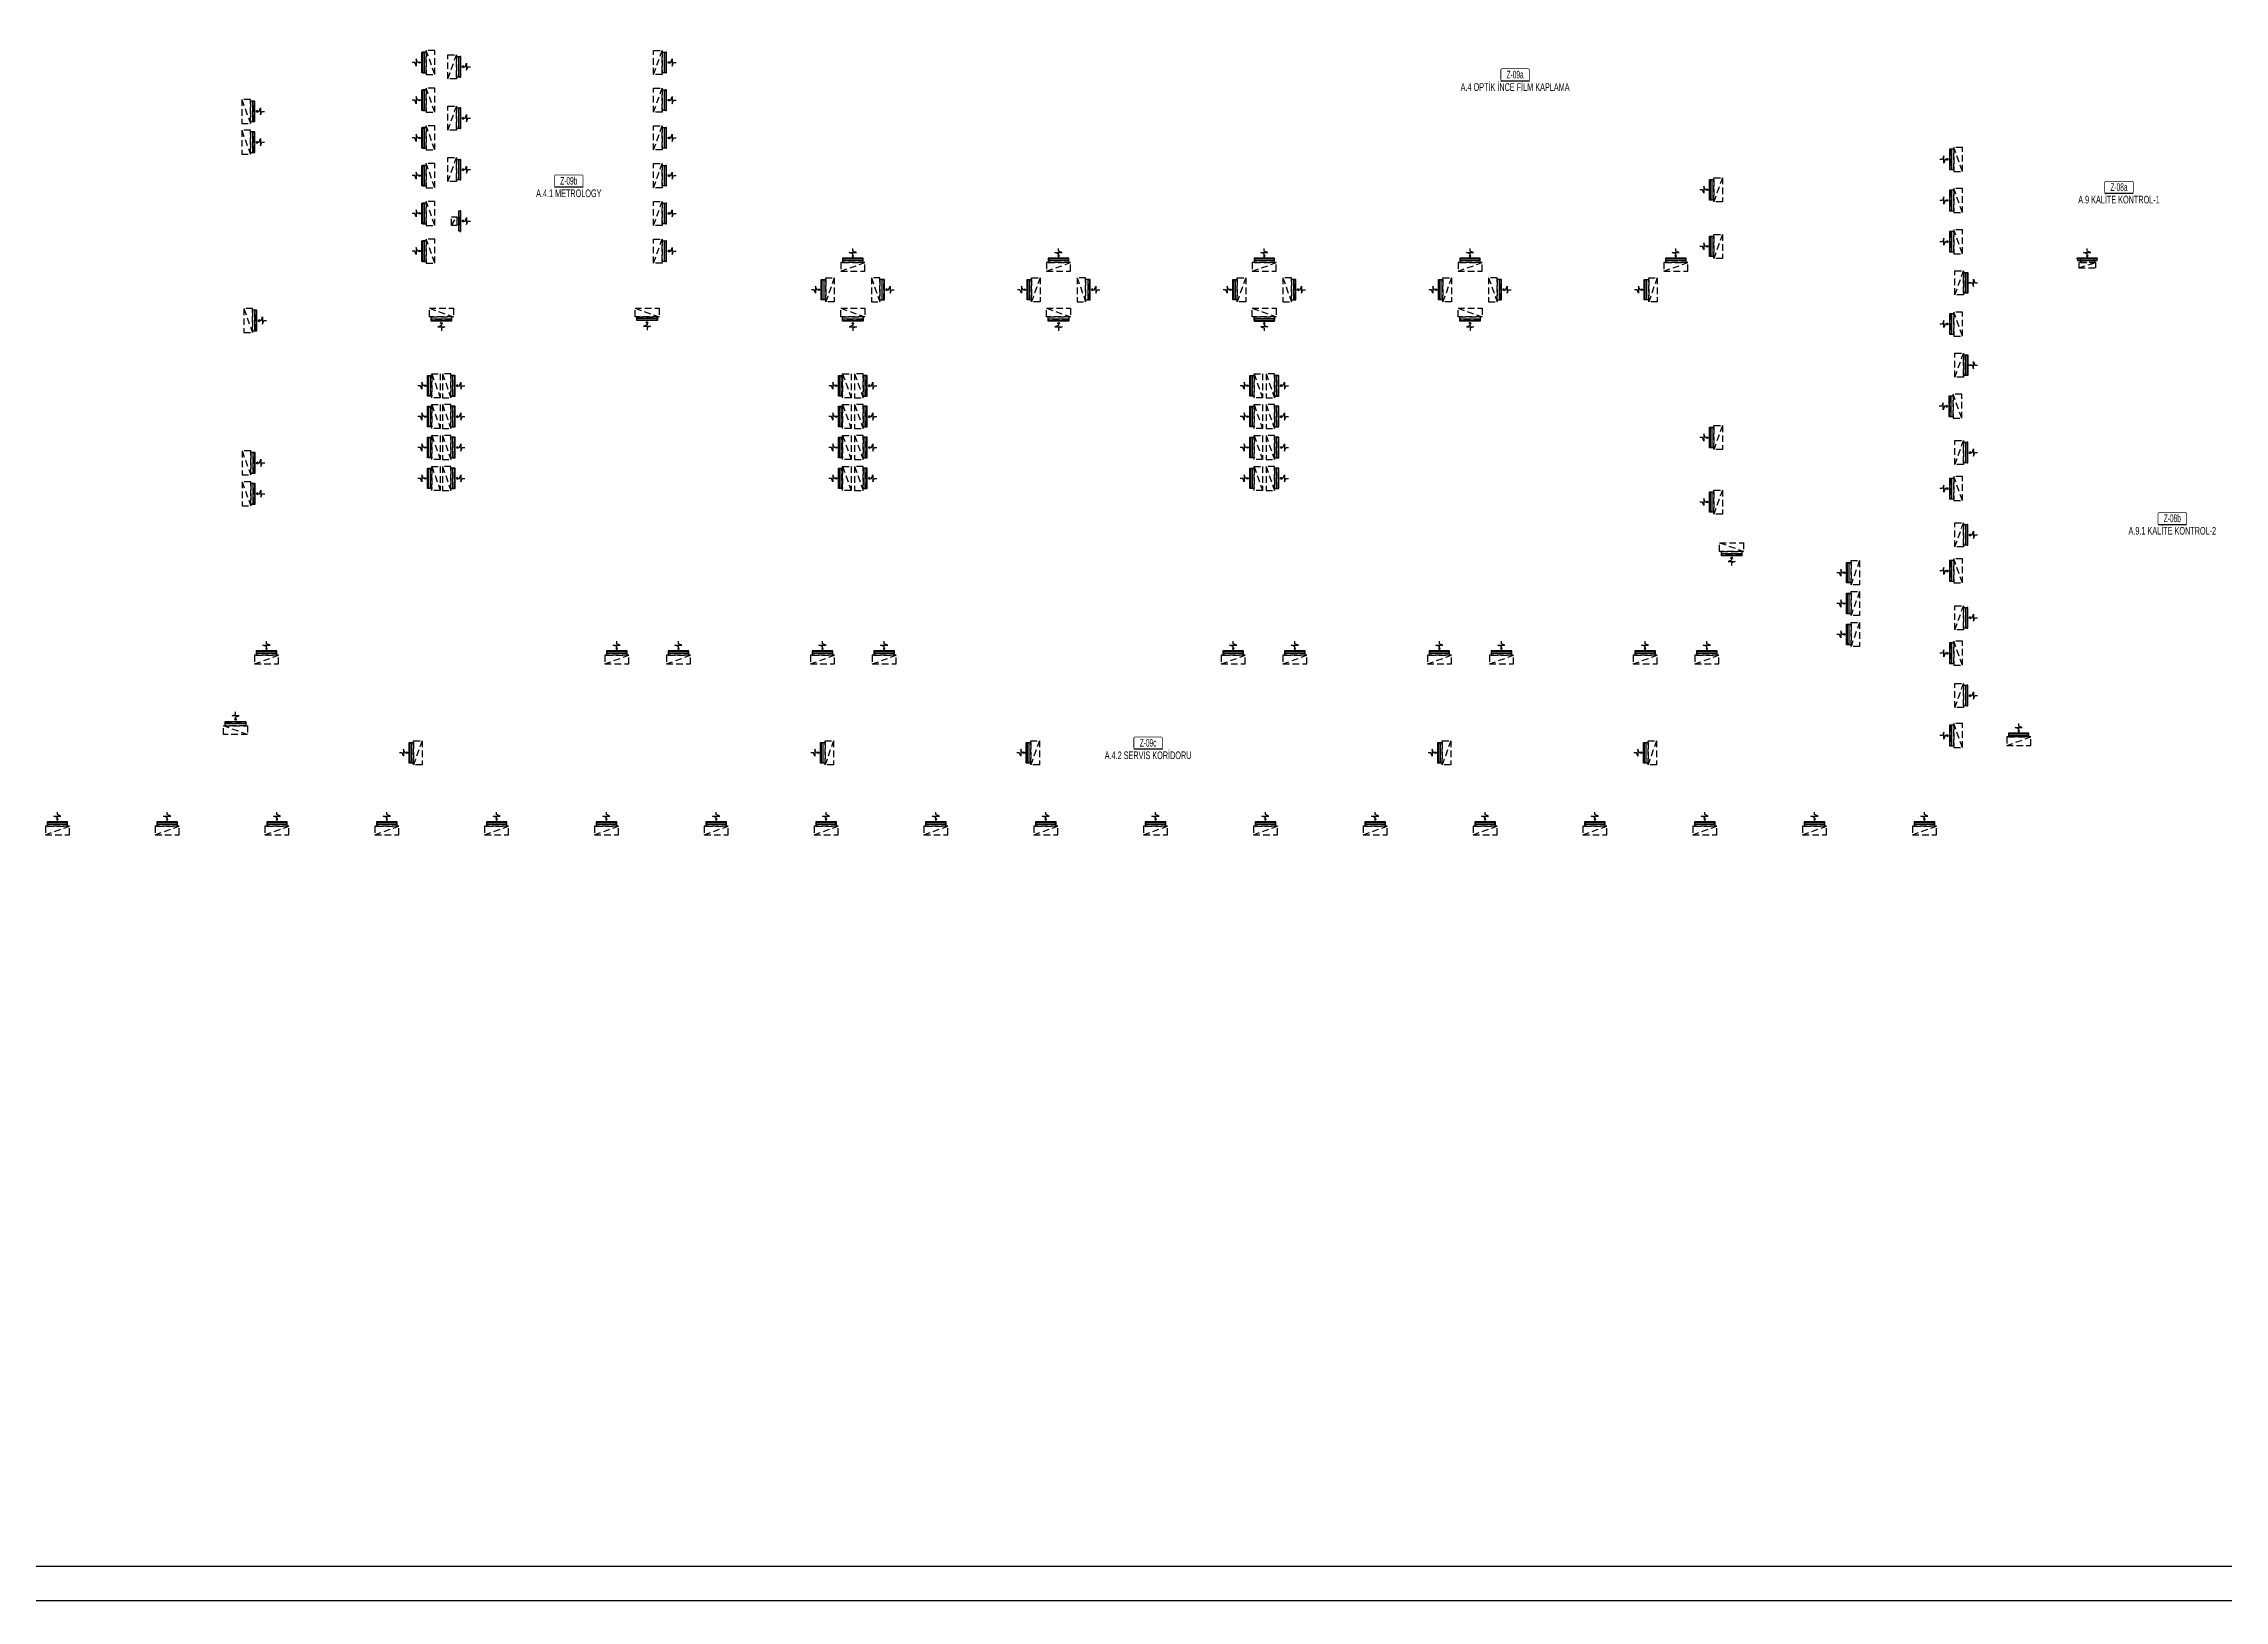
# Model space of a CAD drawing. Header units: centimetres. Extents: x 392964 to 515689, y 49661 to 58661.
# Drawn here: x 477240 to 483600, y 49661 to 54200 of the extents above; entities that cross this region are included whole.
import ezdxf
from ezdxf.enums import TextEntityAlignment as Align

# ---------------------------------------------------------------- set-up
doc = ezdxf.new("R2010")
doc.units = ezdxf.units.CM
doc.linetypes.add('HIDDEN', pattern=[9.525, 6.35, -3.175])
doc.layers.get('0').update_dxf_attribs({"lineweight": 9})
for name, color, linetype in [('-M-HV-MNF', 7, 'Continuous'), ('-M-HV-MNF-IC', 14, 'Continuous'), ('-M-HVAC-E-EF-KNL2B-', 130, 'HIDDEN'), ('-M-HVAC-R-RA1-SHKS-KNL2B-', 152, 'HIDDEN'), ('-M-HVAC-R-RA1-THKS-KNL2B-', 140, 'HIDDEN'), ('-M-HVAC-R-SHKS-MNF2B-', 7, 'Continuous'), ('-M-HVAC-R-THKS-MNF2B-', 7, 'Continuous'), ('-M-MAHAL-DEBILER', 7, 'Continuous'), ('-M-MAHAL-ETIKET-NOT', 7, 'Continuous'), ('-M-MAHAL-ETIKET-NOTM', 7, 'Continuous'), ('-M-MAHAL-ETK-', 7, 'Continuous'), ('-M-MAHAL-HAVA-DEGISIM', 7, 'Continuous'), ('-M-MAHAL-NO', 7, 'Continuous'), ('-M-MAHAL-NOM', 7, 'Continuous')]:
    doc.layers.add(name, color=color, linetype=linetype)
doc.layers.add('0-KRCN-Z-ANTET', color=71, linetype='Continuous', lineweight=30)
doc.styles.add('-M-ISSO-TEXT-TTF', font='ARIALN.TTF')
doc.styles.add('-M-MHLETK-NOT', font='romans.shx', dxfattribs={"width": 0.7})
doc.styles.add('-M-MHLETK-TEXT', font='ARIALN.TTF', dxfattribs={"width": 0.7})

# ---------------------------------------------------------------- blocks, each defined once
blk = doc.blocks.new('M-MHLETK-YNG')
at = {"layer": '-M-MAHAL-ETK-', "color": 0}
for p, q in [((-2.08, 0), (2.08, 0)), ((-1.16, 0), (-1.16, 0))]:
    blk.add_line(p, q, dxfattribs=at)
blk.add_lwpolyline([(-1.88, 1.74, 0.1, 0.1, 0), (1.88, 1.74, 0.1, 0.1, -0.414214), (2.08, 1.54, 0.1, 0.1, 0), (2.08, 0.2, 0.1, 0.1, -0.414214), (1.88, 0, 0.1, 0.1, 0), (-1.88, 0, 0.1, 0.1, -0.414214), (-2.08, 0.2, 0.1, 0.1, 0), (-2.08, 1.54, 0.1, 0.1, -0.414214)], format="xyseb", close=True, dxfattribs=at)
at = {"layer": '-M-MAHAL-DEBILER', "color": 4, "style": '-M-MHLETK-NOT', "width": 0.5, "flags": 8}
blk.add_attdef('DEBIS', text='', height=0.4, dxfattribs=at).set_placement((-2.17, 2.15), align=Align.MIDDLE_CENTER)
at = {"layer": '-M-MAHAL-DEBILER', "color": 191, "style": '-M-MHLETK-NOT', "width": 0.5, "flags": 8}
blk.add_attdef('DEBIR', text='', height=0.4, dxfattribs=at).set_placement((-1.61, 2.15), align=Align.MIDDLE_CENTER)
at = {"layer": '-M-MAHAL-DEBILER', "color": 31, "style": '-M-MHLETK-NOT', "width": 0.5, "flags": 8}
blk.add_attdef('DEBIF', text='', height=0.4, dxfattribs=at).set_placement((1.59, 2.15), align=Align.MIDDLE_CENTER)
at = {"layer": '-M-MAHAL-DEBILER', "color": 1, "style": '-M-MHLETK-NOT', "width": 0.5, "flags": 8}
blk.add_attdef('DEBIE', text='', height=0.4, dxfattribs=at).set_placement((2.32, 2.15), align=Align.MIDDLE_CENTER)
at = {"layer": '-M-MAHAL-ETIKET-NOT', "color": 3}
for tag, height, style, width, flags, p in [('KIS', 0.04, '-M-MHLETK-NOT', 0.5, 9, (-2.59, 1.62)), ('ALAN', 0.04, '-M-MHLETK-NOT', 0.5, 9, (-2.58, 1.56)), ('RH', 0.04, '-M-MHLETK-NOT', 0.5, 9, (-2.39, 1.62)), ('YUKSEKLIK', 0.04, '-M-MHLETK-NOT', 0.5, 9, (-2.32, 1.56)), ('YAZ', 0.04, '-M-MHLETK-NOT', 0.5, 9, (-2.18, 1.62)), ('MAH-ADI', 1.11, '-M-ISSO-TEXT-TTF', 0.8, 8, (0, -0.93))]:
    blk.add_attdef(tag, text='', height=height, dxfattribs=dict(at, style=style, width=width, flags=flags)).set_placement(p, align=Align.MIDDLE_CENTER)
at = {"layer": '-M-MAHAL-ETIKET-NOT', "color": 3, "style": '-M-MHLETK-NOT', "width": 0.5, "flags": 9}
for tag, p, height in [('HL', (-2.62, 1.49), 0.0286), ('KLKTR', (-2.62, 1.42), 0.04), ('RDY-BOY1', (-2.61, 1.37), 0.0286), ('RDY-BOY2', (-2.61, 1.32), 0.0286), ('RDY-BOY3', (-2.61, 1.27), 0.0286), ('RDY-BOY4', (-2.61, 1.22), 0.0286), ('KON-BOY1', (-2.61, 1.14), 0.0286), ('KON-BOY2', (-2.61, 1.09), 0.0286), ('KON-BOY3', (-2.61, 1.04), 0.0286), ('FCU-TIP1', (-2.61, 0.96), 0.0286), ('FCU-TIP2', (-2.61, 0.91), 0.0286), ('FCU-TIP3', (-2.61, 0.86), 0.0286), ('VRV-TIP1', (-2.61, 0.76), 0.0286), ('VRV-TIP2', (-2.61, 0.71), 0.0286), ('HLA', (-2.52, 1.49), 0.0286), ('FCU-ADET1', (-2.52, 0.96), 0.0286), ('FCU-ADET2', (-2.52, 0.91), 0.0286), ('FCU-ADET3', (-2.52, 0.86), 0.0286), ('VRV-ADET1', (-2.52, 0.76), 0.0286), ('VRV-ADET2', (-2.52, 0.71), 0.0286), ('RDY-TIP1', (-2.5, 1.37), 0.0286), ('RDY-TIP2', (-2.5, 1.32), 0.0286), ('RDY-TIP3', (-2.5, 1.27), 0.0286), ('RDY-TIP4', (-2.5, 1.22), 0.0286), ('KON-TIP1', (-2.5, 1.14), 0.0286), ('KON-TIP2', (-2.5, 1.09), 0.0286), ('KON-TIP3', (-2.5, 1.04), 0.0286), ('FCU-KAP1', (-2.4, 0.96), 0.0286), ('FCU-KAP2', (-2.4, 0.91), 0.0286), ('FCU-KAP3', (-2.4, 0.86), 0.0286), ('VRV-KAP1', (-2.4, 0.76), 0.0286), ('VRV-KAP2', (-2.4, 0.71), 0.0286), ('RDY-ADET1', (-2.39, 1.37), 0.0286), ('RDY-ADET2', (-2.39, 1.32), 0.0286), ('RDY-ADET3', (-2.39, 1.27), 0.0286), ('RDY-ADET4', (-2.39, 1.22), 0.0286), ('KON-ADET1', (-2.39, 1.14), 0.0286), ('KON-ADET2', (-2.39, 1.09), 0.0286), ('KON-ADET3', (-2.39, 1.04), 0.0286), ('FCU-DUY1', (-2.27, 0.96), 0.0286), ('FCU-DUY2', (-2.27, 0.91), 0.0286), ('FCU-DUY3', (-2.27, 0.86), 0.0286), ('VRV-DUY1', (-2.27, 0.76), 0.0286), ('VRV-DUY2', (-2.27, 0.71), 0.0286), ('RDY-ISI1', (-2.27, 1.37), 0.0286), ('RDY-ISI2', (-2.27, 1.32), 0.0286), ('RDY-ISI3', (-2.27, 1.27), 0.0286), ('RDY-ISI4', (-2.27, 1.22), 0.0286), ('KON-ISI1', (-2.27, 1.14), 0.0286), ('KON-ISI2', (-2.27, 1.09), 0.0286), ('KON-ISI3', (-2.27, 1.04), 0.0286), ('SHG', (-2.23, 1.49), 0.0286), ('AHU', (-2.23, 1.44), 0.0286), ('FCU-SOG1', (-2.15, 0.96), 0.0286), ('FCU-SOG2', (-2.15, 0.91), 0.0286), ('FCU-SOG3', (-2.15, 0.86), 0.0286), ('VRV-SOG1', (-2.15, 0.76), 0.0286), ('VRV-SOG2', (-2.15, 0.71), 0.0286), ('LHG', (-2.13, 1.49), 0.0286), ('RDY-BNP1', (-2.1, 1.37), 0.0286), ('RDY-BNP2', (-2.1, 1.32), 0.0286), ('RDY-BNP3', (-2.1, 1.27), 0.0286), ('RDY-BNP4', (-2.1, 1.22), 0.0286), ('KON-BNP1', (-2.1, 1.14), 0.0286), ('KON-BNP2', (-2.1, 1.09), 0.0286), ('KON-BNP3', (-2.1, 1.04), 0.0286), ('HG', (-2.04, 1.49), 0.0286), ('FCU-ISI1', (-2.04, 0.96), 0.0286), ('FCU-ISI2', (-2.04, 0.91), 0.0286), ('FCU-ISI3', (-2.04, 0.86), 0.0286), ('VRV-ISI1', (-2.04, 0.76), 0.0286), ('VRV-ISI2', (-2.04, 0.71), 0.0286), ('HGA', (-1.96, 1.49), 0.0286), ('EF', (-1.96, 1.44), 0.0286), ('RDY-BNK1', (-1.96, 1.37), 0.0286), ('RDY-BNK2', (-1.96, 1.32), 0.0286), ('RDY-BNK3', (-1.96, 1.27), 0.0286), ('RDY-BNK4', (-1.96, 1.22), 0.0286), ('KON-BNK1', (-1.96, 1.14), 0.0286), ('KON-BNK2', (-1.96, 1.09), 0.0286), ('KON-BNK3', (-1.96, 1.04), 0.0286), ('FCU-DEBI1', (-1.95, 0.96), 0.0286), ('FCU-DEBI2', (-1.95, 0.91), 0.0286), ('FCU-DEBI3', (-1.95, 0.86), 0.0286), ('VRV-DEBI1', (-1.95, 0.76), 0.0286), ('VRV-DEBI2', (-1.95, 0.71), 0.0286), ('FCU-BNP1', (-1.83, 0.96), 0.0286), ('FCU-BNP2', (-1.83, 0.91), 0.0286), ('FCU-BNP3', (-1.83, 0.86), 0.0286), ('VRV-BNP1', (-1.83, 0.76), 0.0286), ('VRV-BNP2', (-1.83, 0.71), 0.0286), ('FCU-BNK1', (-1.61, 0.96), 0.0286), ('FCU-BNK2', (-1.61, 0.91), 0.0286), ('FCU-BNK3', (-1.61, 0.86), 0.0286), ('VRV-BNK1', (-1.61, 0.76), 0.0286), ('VRV-BNK2', (-1.61, 0.71), 0.0286)]:
    blk.add_attdef(tag, p, '', height=height, dxfattribs=at)
at = {"layer": '-M-MAHAL-ETIKET-NOTM', "color": 3, "style": '-M-ISSO-TEXT-TTF', "width": 0.8, "flags": 8}
blk.add_attdef('MAH-ADI2', text='', height=1.11, dxfattribs=at).set_placement((0, -2.55), align=Align.MIDDLE_CENTER)
at = {"layer": '-M-MAHAL-HAVA-DEGISIM', "style": '-M-MHLETK-NOT', "width": 0.5, "flags": 8}
for tag, p in [('HAVADEG', (0, 3.61)), ('HAVA', (0, 2.4))]:
    blk.add_attdef(tag, text='', height=0.6, dxfattribs=at).set_placement(p, align=Align.MIDDLE_CENTER)
at = {"layer": '-M-MAHAL-NO', "color": 7, "style": '-M-MHLETK-TEXT', "width": 0.6, "flags": 8}
blk.add_attdef('MAH-NO', text='', height=1.11, dxfattribs=at).set_placement((0, 0.89), align=Align.MIDDLE_CENTER)
at = {"layer": '-M-MAHAL-NOM', "color": 7, "style": '-M-MHLETK-TEXT', "width": 0.6, "flags": 8}
blk.add_attdef('MAH-NOM', text='', height=1.11, dxfattribs=at).set_placement((0, 0.89), align=Align.MIDDLE_CENTER)
blk = doc.blocks.new('MNFZ101')
at = {"color": 7, "linetype": 'Continuous'}
blk.add_lwpolyline([(0, 7.9), (2.3, 7.9), (0, 3), (-2.3, 7.9), (0, 7.9), (0, 12.5), (10.6, 16.5), (-10.3, 16.5), (0, 20.5), (0, 28.1)], dxfattribs=at)
blk = doc.blocks.new('2D-EM2-THKS-60')
at = {"layer": '-M-HV-MNF'}
blk.add_lwpolyline([(-30, 0), (30, 0), (30, -2), (-30, -2)], close=True, dxfattribs=at)
at = {"layer": '-M-HV-MNF-IC'}
for p, q in [((-28.75, 5), (28.75, 5)), ((-28.75, 0), (-28.75, 5)), ((28.75, 5), (28.75, 0))]:
    blk.add_line(p, q, dxfattribs=at)
at = {"layer": '-M-HV-MNF', "rotation": 180}
blk.add_blockref('MNFZ101', (0, -2), dxfattribs=at)
blk = doc.blocks.new('2D-EM2-SHKS-60')
at = {"layer": '-M-HV-MNF'}
blk.add_lwpolyline([(-30, 0), (30, 0), (30, -2), (-30, -2)], close=True, dxfattribs=at)
at = {"layer": '-M-HV-MNF-IC'}
for p, q in [((-28.75, 5), (28.75, 5)), ((-28.75, 0), (-28.75, 5)), ((28.75, 5), (28.75, 0))]:
    blk.add_line(p, q, dxfattribs=at)
at = {"layer": '-M-HV-MNF', "rotation": 180}
blk.add_blockref('MNFZ101', (0, -2), dxfattribs=at)
blk = doc.blocks.new('A$C69A19712')
at = {"layer": '-M-HVAC-R-RA1-SHKS-KNL2B-', "ltscale": 3}
for p, q in [((478380.7, 54110.1), (478355.7, 54180.1)), ((478418.7, 54097.6), (478443.7, 54167.6)), ((479018.7, 54110.1), (479043.7, 54180.1)), ((478380.7, 54000.1), (478355.7, 54070.1)), ((479018.7, 54000.1), (479043.7, 54070.1)), ((477817.7, 54037.6), (477842.7, 53967.6)), ((478418.7, 53947.6), (478443.7, 54017.6)), ((477817.7, 53947.6), (477842.7, 53877.6)), ((478380.7, 53890.1), (478355.7, 53960.1)), ((479018.7, 53890.1), (479043.7, 53960.1)), ((482835.7, 53827.6), (482810.7, 53897.6)), ((478380.7, 53780.1), (478355.7, 53850.1)), ((478418.7, 53797.6), (478443.7, 53867.6)), ((479018.7, 53780.1), (479043.7, 53850.1)), ((482135.7, 53809), (482110.7, 53739)), ((482835.7, 53707.6), (482810.7, 53777.6)), ((478380.7, 53670.1), (478355.7, 53740.1)), ((479018.7, 53670.1), (479043.7, 53740.1)), ((478380.7, 53560.1), (478355.7, 53630.1)), ((479018.7, 53560.1), (479043.7, 53630.1)), ((482135.7, 53644), (482110.7, 53574)), ((482835.7, 53587.6), (482810.7, 53657.6)), ((479564.7, 53536.6), (479634.7, 53561.6)), ((480164.7, 53536.6), (480234.7, 53561.6)), ((480764.7, 53536.6), (480834.7, 53561.6)), ((481364.7, 53536.6), (481434.7, 53561.6)), ((481964.7, 53536.6), (482034.7, 53561.6)), ((479545.7, 53517.6), (479520.7, 53447.6)), ((479653.7, 53517.6), (479678.7, 53447.6)), ((480145.7, 53517.6), (480120.7, 53447.6)), ((480253.7, 53517.6), (480278.7, 53447.6)), ((480745.7, 53517.6), (480720.7, 53447.6)), ((480853.7, 53517.6), (480878.7, 53447.6)), ((481345.7, 53517.6), (481320.7, 53447.6)), ((481453.7, 53517.6), (481478.7, 53447.6)), ((481945.7, 53517.6), (481920.7, 53447.6)), ((482813.7, 53467.6), (482838.7, 53537.6)), ((477823.7, 53427.6), (477848.7, 53357.6)), ((478364.7, 53428.6), (478434.7, 53403.6)), ((478964.7, 53428.6), (479034.7, 53403.6)), ((480764.7, 53428.6), (480834.7, 53403.6)), ((482835.7, 53347.6), (482810.7, 53417.6)), ((482813.7, 53227.6), (482838.7, 53297.6)), ((478371.7, 53237.6), (478396.7, 53167.6)), ((478402.7, 53237.6), (478427.7, 53167.6)), ((479569.7, 53237.6), (479594.7, 53167.6)), ((479604.7, 53237.6), (479629.7, 53167.6)), ((480769.7, 53237.6), (480794.7, 53167.6)), ((480804.7, 53237.6), (480829.7, 53167.6)), ((482833.7, 53107.6), (482808.7, 53177.6)), ((478371.7, 53147.6), (478396.7, 53077.6)), ((478402.7, 53147.6), (478427.7, 53077.6)), ((479569.7, 53147.6), (479594.7, 53077.6)), ((479604.7, 53147.6), (479629.7, 53077.6)), ((480769.7, 53147.6), (480794.7, 53077.6)), ((480804.7, 53147.6), (480829.7, 53077.6)), ((478371.7, 53057.6), (478396.7, 52987.6)), ((478402.7, 53057.6), (478427.7, 52987.6)), ((479569.7, 53057.6), (479594.7, 52987.6)), ((479604.7, 53057.6), (479629.7, 52987.6)), ((480769.7, 53057.6), (480794.7, 52987.6)), ((480804.7, 53057.6), (480829.7, 52987.6)), ((482135.7, 53086.5), (482110.7, 53016.5)), ((482813.7, 52972.7), (482838.7, 53042.7)), ((477818.7, 53012.6), (477843.7, 52942.6)), ((477818.7, 52922.6), (477843.7, 52852.6)), ((478371.7, 52967.6), (478396.7, 52897.6)), ((478402.7, 52967.6), (478427.7, 52897.6)), ((479569.7, 52967.6), (479594.7, 52897.6)), ((479604.7, 52967.6), (479629.7, 52897.6)), ((480769.7, 52967.6), (480794.7, 52897.6)), ((480804.7, 52967.6), (480829.7, 52897.6)), ((482835.7, 52867.6), (482810.7, 52937.6)), ((482135.7, 52898.6), (482110.7, 52828.6)), ((482813.7, 52732.7), (482838.7, 52802.7)), ((482127.6, 52744.7), (482197.6, 52719.7)), ((482535.7, 52692.6), (482510.7, 52622.6)), ((482835.7, 52627.6), (482810.7, 52697.6)), ((482535.7, 52602.6), (482510.7, 52532.6)), ((482813.7, 52491.2), (482838.7, 52561.2)), ((482535.7, 52512.6), (482510.7, 52442.6)), ((477854.7, 52391.6), (477924.7, 52416.6)), ((478876.2, 52391.6), (478946.2, 52416.6)), ((479056.2, 52391.6), (479126.2, 52416.6)), ((479476.2, 52391.6), (479546.2, 52416.6)), ((479656.2, 52391.6), (479726.2, 52416.6)), ((480674.2, 52391.6), (480744.2, 52416.6)), ((480853.7, 52391.6), (480923.7, 52416.6)), ((481275.2, 52391.6), (481345.2, 52416.6)), ((481456.2, 52391.6), (481526.2, 52416.6)), ((481875.2, 52391.6), (481945.2, 52416.6)), ((482055.2, 52391.6), (482125.2, 52416.6)), ((482835.7, 52387.6), (482810.7, 52457.6)), ((482813.7, 52264.3), (482838.7, 52334.3)), ((482835.7, 52147.6), (482810.7, 52217.6)), ((477834.7, 52185.6), (477764.7, 52210.6)), ((478343.7, 52167.6), (478318.7, 52097.6)), ((480143.7, 52167.6), (480118.7, 52097.6)), ((481943.7, 52167.6), (481918.7, 52097.6)), ((477244.8, 51893.6), (477314.8, 51918.6)), ((477565.1, 51893.6), (477635.1, 51918.6)), ((477885.4, 51893.6), (477955.4, 51918.6)), ((478205.7, 51893.6), (478275.7, 51918.6)), ((478526, 51893.6), (478596, 51918.6)), ((478846.2, 51893.6), (478916.2, 51918.6)), ((479166.5, 51893.6), (479236.5, 51918.6)), ((479486.8, 51893.6), (479556.8, 51918.6)), ((479807.1, 51893.6), (479877.1, 51918.6)), ((480127.4, 51893.6), (480197.4, 51918.6)), ((480447.7, 51893.6), (480517.7, 51918.6)), ((480768, 51893.6), (480838, 51918.6)), ((481088.2, 51893.6), (481158.2, 51918.6)), ((481408.5, 51893.6), (481478.5, 51918.6)), ((481728.8, 51893.6), (481798.8, 51918.6)), ((482049.1, 51893.6), (482119.1, 51918.6)), ((482369.4, 51893.6), (482439.4, 51918.6)), ((482689.7, 51893.6), (482759.7, 51918.6))]:
    blk.add_line(p, q, dxfattribs=at)
for points in [[(478355.7, 54175.1), (478344.7, 54175.1), (478344.7, 54115.1), (478355.7, 54115.1)], [(478380.7, 54110.1), (478380.7, 54180.1), (478355.7, 54180.1), (478355.7, 54110.1)], [(478418.7, 54097.6), (478418.7, 54167.6), (478443.7, 54167.6), (478443.7, 54097.6)], [(478443.7, 54162.6), (478454.7, 54162.6), (478454.7, 54102.6), (478443.7, 54102.6)], [(479018.7, 54110.1), (479018.7, 54180.1), (479043.7, 54180.1), (479043.7, 54110.1)], [(479043.7, 54175.1), (479054.7, 54175.1), (479054.7, 54115.1), (479043.7, 54115.1)], [(478355.7, 54065.1), (478344.7, 54065.1), (478344.7, 54005.1), (478355.7, 54005.1)], [(478380.7, 54000.1), (478380.7, 54070.1), (478355.7, 54070.1), (478355.7, 54000.1)], [(479018.7, 54000.1), (479018.7, 54070.1), (479043.7, 54070.1), (479043.7, 54000.1)], [(479043.7, 54065.1), (479054.7, 54065.1), (479054.7, 54005.1), (479043.7, 54005.1)], [(477817.7, 54037.6), (477817.7, 53967.6), (477842.7, 53967.6), (477842.7, 54037.6)], [(477842.7, 53972.6), (477853.7, 53972.6), (477853.7, 54032.6), (477842.7, 54032.6)], [(478418.7, 53947.6), (478418.7, 54017.6), (478443.7, 54017.6), (478443.7, 53947.6)], [(478443.7, 54012.6), (478454.7, 54012.6), (478454.7, 53952.6), (478443.7, 53952.6)], [(477817.7, 53947.6), (477817.7, 53877.6), (477842.7, 53877.6), (477842.7, 53947.6)], [(477842.7, 53882.6), (477853.7, 53882.6), (477853.7, 53942.6), (477842.7, 53942.6)], [(478355.7, 53955.1), (478344.7, 53955.1), (478344.7, 53895.1), (478355.7, 53895.1)], [(478380.7, 53890.1), (478380.7, 53960.1), (478355.7, 53960.1), (478355.7, 53890.1)], [(479018.7, 53890.1), (479018.7, 53960.1), (479043.7, 53960.1), (479043.7, 53890.1)], [(479043.7, 53955.1), (479054.7, 53955.1), (479054.7, 53895.1), (479043.7, 53895.1)], [(482810.7, 53892.6), (482799.7, 53892.6), (482799.7, 53832.6), (482810.7, 53832.6)], [(482835.7, 53827.6), (482835.7, 53897.6), (482810.7, 53897.6), (482810.7, 53827.6)], [(478355.7, 53845.1), (478344.7, 53845.1), (478344.7, 53785.1), (478355.7, 53785.1)], [(478380.7, 53780.1), (478380.7, 53850.1), (478355.7, 53850.1), (478355.7, 53780.1)], [(478418.7, 53797.6), (478418.7, 53867.6), (478443.7, 53867.6), (478443.7, 53797.6)], [(478443.7, 53862.6), (478454.7, 53862.6), (478454.7, 53802.6), (478443.7, 53802.6)], [(479018.7, 53780.1), (479018.7, 53850.1), (479043.7, 53850.1), (479043.7, 53780.1)], [(479043.7, 53845.1), (479054.7, 53845.1), (479054.7, 53785.1), (479043.7, 53785.1)], [(482135.7, 53809), (482135.7, 53739), (482110.7, 53739), (482110.7, 53809)], [(482110.7, 53744), (482099.7, 53744), (482099.7, 53804), (482110.7, 53804)], [(482810.7, 53772.6), (482799.7, 53772.6), (482799.7, 53712.6), (482810.7, 53712.6)], [(482835.7, 53707.6), (482835.7, 53777.6), (482810.7, 53777.6), (482810.7, 53707.6)], [(478355.7, 53735.1), (478344.7, 53735.1), (478344.7, 53675.1), (478355.7, 53675.1)], [(478380.7, 53670.1), (478380.7, 53740.1), (478355.7, 53740.1), (478355.7, 53670.1)], [(479018.7, 53670.1), (479018.7, 53740.1), (479043.7, 53740.1), (479043.7, 53670.1)], [(479043.7, 53735.1), (479054.7, 53735.1), (479054.7, 53675.1), (479043.7, 53675.1)], [(478355.7, 53625.1), (478344.7, 53625.1), (478344.7, 53565.1), (478355.7, 53565.1)], [(478380.7, 53560.1), (478380.7, 53630.1), (478355.7, 53630.1), (478355.7, 53560.1)], [(479018.7, 53560.1), (479018.7, 53630.1), (479043.7, 53630.1), (479043.7, 53560.1)], [(479043.7, 53625.1), (479054.7, 53625.1), (479054.7, 53565.1), (479043.7, 53565.1)], [(482110.7, 53579), (482099.7, 53579), (482099.7, 53639), (482110.7, 53639)], [(482135.7, 53644), (482135.7, 53574), (482110.7, 53574), (482110.7, 53644)], [(482810.7, 53652.6), (482799.7, 53652.6), (482799.7, 53592.6), (482810.7, 53592.6)], [(482835.7, 53587.6), (482835.7, 53657.6), (482810.7, 53657.6), (482810.7, 53587.6)], [(479564.7, 53536.6), (479634.7, 53536.6), (479634.7, 53561.6), (479564.7, 53561.6)], [(479629.7, 53561.6), (479629.7, 53572.6), (479569.7, 53572.6), (479569.7, 53561.6)], [(480164.7, 53536.6), (480234.7, 53536.6), (480234.7, 53561.6), (480164.7, 53561.6)], [(480229.7, 53561.6), (480229.7, 53572.6), (480169.7, 53572.6), (480169.7, 53561.6)], [(480764.7, 53536.6), (480834.7, 53536.6), (480834.7, 53561.6), (480764.7, 53561.6)], [(480829.7, 53561.6), (480829.7, 53572.6), (480769.7, 53572.6), (480769.7, 53561.6)], [(481364.7, 53536.6), (481434.7, 53536.6), (481434.7, 53561.6), (481364.7, 53561.6)], [(481429.7, 53561.6), (481429.7, 53572.6), (481369.7, 53572.6), (481369.7, 53561.6)], [(481964.7, 53536.6), (482034.7, 53536.6), (482034.7, 53561.6), (481964.7, 53561.6)], [(482029.7, 53561.6), (482029.7, 53572.6), (481969.7, 53572.6), (481969.7, 53561.6)], [(479520.7, 53452.6), (479509.7, 53452.6), (479509.7, 53512.6), (479520.7, 53512.6)], [(479545.7, 53517.6), (479545.7, 53447.6), (479520.7, 53447.6), (479520.7, 53517.6)], [(479653.7, 53517.6), (479653.7, 53447.6), (479678.7, 53447.6), (479678.7, 53517.6)], [(479678.7, 53452.6), (479689.7, 53452.6), (479689.7, 53512.6), (479678.7, 53512.6)], [(480120.7, 53452.6), (480109.7, 53452.6), (480109.7, 53512.6), (480120.7, 53512.6)], [(480145.7, 53517.6), (480145.7, 53447.6), (480120.7, 53447.6), (480120.7, 53517.6)], [(480253.7, 53517.6), (480253.7, 53447.6), (480278.7, 53447.6), (480278.7, 53517.6)], [(480278.7, 53452.6), (480289.7, 53452.6), (480289.7, 53512.6), (480278.7, 53512.6)], [(480720.7, 53452.6), (480709.7, 53452.6), (480709.7, 53512.6), (480720.7, 53512.6)], [(480745.7, 53517.6), (480745.7, 53447.6), (480720.7, 53447.6), (480720.7, 53517.6)], [(480853.7, 53517.6), (480853.7, 53447.6), (480878.7, 53447.6), (480878.7, 53517.6)], [(480878.7, 53452.6), (480889.7, 53452.6), (480889.7, 53512.6), (480878.7, 53512.6)], [(481320.7, 53452.6), (481309.7, 53452.6), (481309.7, 53512.6), (481320.7, 53512.6)], [(481345.7, 53517.6), (481345.7, 53447.6), (481320.7, 53447.6), (481320.7, 53517.6)], [(481453.7, 53517.6), (481453.7, 53447.6), (481478.7, 53447.6), (481478.7, 53517.6)], [(481478.7, 53452.6), (481489.7, 53452.6), (481489.7, 53512.6), (481478.7, 53512.6)], [(481920.7, 53452.6), (481909.7, 53452.6), (481909.7, 53512.6), (481920.7, 53512.6)], [(481945.7, 53517.6), (481945.7, 53447.6), (481920.7, 53447.6), (481920.7, 53517.6)], [(482813.7, 53467.6), (482813.7, 53537.6), (482838.7, 53537.6), (482838.7, 53467.6)], [(482838.7, 53532.6), (482849.7, 53532.6), (482849.7, 53472.6), (482838.7, 53472.6)], [(477823.7, 53427.6), (477823.7, 53357.6), (477848.7, 53357.6), (477848.7, 53427.6)], [(477848.7, 53362.6), (477859.7, 53362.6), (477859.7, 53422.6), (477848.7, 53422.6)], [(478364.7, 53428.6), (478434.7, 53428.6), (478434.7, 53403.6), (478364.7, 53403.6)], [(478964.7, 53428.6), (479034.7, 53428.6), (479034.7, 53403.6), (478964.7, 53403.6)], [(480764.7, 53428.6), (480834.7, 53428.6), (480834.7, 53403.6), (480764.7, 53403.6)], [(478429.7, 53403.6), (478429.7, 53392.6), (478369.7, 53392.6), (478369.7, 53403.6)], [(479029.7, 53403.6), (479029.7, 53392.6), (478969.7, 53392.6), (478969.7, 53403.6)], [(480829.7, 53403.6), (480829.7, 53392.6), (480769.7, 53392.6), (480769.7, 53403.6)], [(482810.7, 53412.6), (482799.7, 53412.6), (482799.7, 53352.6), (482810.7, 53352.6)], [(482835.7, 53347.6), (482835.7, 53417.6), (482810.7, 53417.6), (482810.7, 53347.6)], [(482813.7, 53227.6), (482813.7, 53297.6), (482838.7, 53297.6), (482838.7, 53227.6)], [(478371.7, 53172.6), (478361.7, 53172.6), (478361.7, 53232.6), (478371.7, 53232.6)], [(478396.7, 53237.6), (478396.7, 53167.6), (478371.7, 53167.6), (478371.7, 53237.6)], [(478402.7, 53237.6), (478402.7, 53167.6), (478427.7, 53167.6), (478427.7, 53237.6)], [(478427.7, 53172.6), (478437.7, 53172.6), (478437.7, 53232.6), (478427.7, 53232.6)], [(479569.7, 53172.6), (479559.7, 53172.6), (479559.7, 53232.6), (479569.7, 53232.6)], [(479594.7, 53237.6), (479594.7, 53167.6), (479569.7, 53167.6), (479569.7, 53237.6)], [(479604.7, 53237.6), (479604.7, 53167.6), (479629.7, 53167.6), (479629.7, 53237.6)], [(479629.7, 53172.6), (479639.7, 53172.6), (479639.7, 53232.6), (479629.7, 53232.6)], [(480769.7, 53172.6), (480759.7, 53172.6), (480759.7, 53232.6), (480769.7, 53232.6)], [(480794.7, 53237.6), (480794.7, 53167.6), (480769.7, 53167.6), (480769.7, 53237.6)], [(480804.7, 53237.6), (480804.7, 53167.6), (480829.7, 53167.6), (480829.7, 53237.6)], [(480829.7, 53172.6), (480839.7, 53172.6), (480839.7, 53232.6), (480829.7, 53232.6)], [(482838.7, 53292.6), (482849.7, 53292.6), (482849.7, 53232.6), (482838.7, 53232.6)], [(482808.7, 53172.6), (482797.7, 53172.6), (482797.7, 53112.6), (482808.7, 53112.6)], [(482833.7, 53107.6), (482833.7, 53177.6), (482808.7, 53177.6), (482808.7, 53107.6)], [(478371.7, 53082.6), (478361.7, 53082.6), (478361.7, 53142.6), (478371.7, 53142.6)], [(478396.7, 53147.6), (478396.7, 53077.6), (478371.7, 53077.6), (478371.7, 53147.6)], [(478402.7, 53147.6), (478402.7, 53077.6), (478427.7, 53077.6), (478427.7, 53147.6)], [(478427.7, 53082.6), (478437.7, 53082.6), (478437.7, 53142.6), (478427.7, 53142.6)], [(479569.7, 53082.6), (479559.7, 53082.6), (479559.7, 53142.6), (479569.7, 53142.6)], [(479594.7, 53147.6), (479594.7, 53077.6), (479569.7, 53077.6), (479569.7, 53147.6)], [(479604.7, 53147.6), (479604.7, 53077.6), (479629.7, 53077.6), (479629.7, 53147.6)], [(479629.7, 53082.6), (479639.7, 53082.6), (479639.7, 53142.6), (479629.7, 53142.6)], [(480769.7, 53082.6), (480759.7, 53082.6), (480759.7, 53142.6), (480769.7, 53142.6)], [(480794.7, 53147.6), (480794.7, 53077.6), (480769.7, 53077.6), (480769.7, 53147.6)], [(480804.7, 53147.6), (480804.7, 53077.6), (480829.7, 53077.6), (480829.7, 53147.6)], [(480829.7, 53082.6), (480839.7, 53082.6), (480839.7, 53142.6), (480829.7, 53142.6)], [(478371.7, 52992.6), (478361.7, 52992.6), (478361.7, 53052.6), (478371.7, 53052.6)], [(478396.7, 53057.6), (478396.7, 52987.6), (478371.7, 52987.6), (478371.7, 53057.6)], [(478402.7, 53057.6), (478402.7, 52987.6), (478427.7, 52987.6), (478427.7, 53057.6)], [(478427.7, 52992.6), (478437.7, 52992.6), (478437.7, 53052.6), (478427.7, 53052.6)], [(479569.7, 52992.6), (479559.7, 52992.6), (479559.7, 53052.6), (479569.7, 53052.6)], [(479594.7, 53057.6), (479594.7, 52987.6), (479569.7, 52987.6), (479569.7, 53057.6)], [(479604.7, 53057.6), (479604.7, 52987.6), (479629.7, 52987.6), (479629.7, 53057.6)], [(479629.7, 52992.6), (479639.7, 52992.6), (479639.7, 53052.6), (479629.7, 53052.6)], [(480769.7, 52992.6), (480759.7, 52992.6), (480759.7, 53052.6), (480769.7, 53052.6)], [(480794.7, 53057.6), (480794.7, 52987.6), (480769.7, 52987.6), (480769.7, 53057.6)], [(480804.7, 53057.6), (480804.7, 52987.6), (480829.7, 52987.6), (480829.7, 53057.6)], [(480829.7, 52992.6), (480839.7, 52992.6), (480839.7, 53052.6), (480829.7, 53052.6)], [(482110.7, 53021.5), (482099.7, 53021.5), (482099.7, 53081.5), (482110.7, 53081.5)], [(482135.7, 53086.5), (482135.7, 53016.5), (482110.7, 53016.5), (482110.7, 53086.5)], [(482813.7, 52972.7), (482813.7, 53042.7), (482838.7, 53042.7), (482838.7, 52972.7)], [(477818.7, 53012.6), (477818.7, 52942.6), (477843.7, 52942.6), (477843.7, 53012.6)], [(477843.7, 52947.6), (477854.7, 52947.6), (477854.7, 53007.6), (477843.7, 53007.6)], [(482838.7, 53037.7), (482849.7, 53037.7), (482849.7, 52977.7), (482838.7, 52977.7)], [(477818.7, 52922.6), (477818.7, 52852.6), (477843.7, 52852.6), (477843.7, 52922.6)], [(477843.7, 52857.6), (477854.7, 52857.6), (477854.7, 52917.6), (477843.7, 52917.6)], [(478371.7, 52902.6), (478361.7, 52902.6), (478361.7, 52962.6), (478371.7, 52962.6)], [(478396.7, 52967.6), (478396.7, 52897.6), (478371.7, 52897.6), (478371.7, 52967.6)], [(478402.7, 52967.6), (478402.7, 52897.6), (478427.7, 52897.6), (478427.7, 52967.6)], [(478427.7, 52902.6), (478437.7, 52902.6), (478437.7, 52962.6), (478427.7, 52962.6)], [(479569.7, 52902.6), (479559.7, 52902.6), (479559.7, 52962.6), (479569.7, 52962.6)], [(479594.7, 52967.6), (479594.7, 52897.6), (479569.7, 52897.6), (479569.7, 52967.6)], [(479604.7, 52967.6), (479604.7, 52897.6), (479629.7, 52897.6), (479629.7, 52967.6)], [(479629.7, 52902.6), (479639.7, 52902.6), (479639.7, 52962.6), (479629.7, 52962.6)], [(480769.7, 52902.6), (480759.7, 52902.6), (480759.7, 52962.6), (480769.7, 52962.6)], [(480794.7, 52967.6), (480794.7, 52897.6), (480769.7, 52897.6), (480769.7, 52967.6)], [(480804.7, 52967.6), (480804.7, 52897.6), (480829.7, 52897.6), (480829.7, 52967.6)], [(480829.7, 52902.6), (480839.7, 52902.6), (480839.7, 52962.6), (480829.7, 52962.6)], [(482810.7, 52932.6), (482799.7, 52932.6), (482799.7, 52872.6), (482810.7, 52872.6)], [(482835.7, 52867.6), (482835.7, 52937.6), (482810.7, 52937.6), (482810.7, 52867.6)], [(482110.7, 52833.6), (482099.7, 52833.6), (482099.7, 52893.6), (482110.7, 52893.6)], [(482135.7, 52898.6), (482135.7, 52828.6), (482110.7, 52828.6), (482110.7, 52898.6)], [(482813.7, 52732.7), (482813.7, 52802.7), (482838.7, 52802.7), (482838.7, 52732.7)], [(482838.7, 52797.7), (482849.7, 52797.7), (482849.7, 52737.7), (482838.7, 52737.7)], [(482127.6, 52744.7), (482197.6, 52744.7), (482197.6, 52719.7), (482127.6, 52719.7)], [(482192.6, 52719.7), (482192.6, 52708.7), (482132.6, 52708.7), (482132.6, 52719.7)], [(482510.7, 52627.6), (482499.7, 52627.6), (482499.7, 52687.6), (482510.7, 52687.6)], [(482535.7, 52692.6), (482535.7, 52622.6), (482510.7, 52622.6), (482510.7, 52692.6)], [(482810.7, 52692.6), (482799.7, 52692.6), (482799.7, 52632.6), (482810.7, 52632.6)], [(482835.7, 52627.6), (482835.7, 52697.6), (482810.7, 52697.6), (482810.7, 52627.6)], [(482510.7, 52537.6), (482499.7, 52537.6), (482499.7, 52597.6), (482510.7, 52597.6)], [(482535.7, 52602.6), (482535.7, 52532.6), (482510.7, 52532.6), (482510.7, 52602.6)], [(482813.7, 52491.2), (482813.7, 52561.2), (482838.7, 52561.2), (482838.7, 52491.2)], [(482838.7, 52556.2), (482849.7, 52556.2), (482849.7, 52496.2), (482838.7, 52496.2)], [(482510.7, 52447.6), (482499.7, 52447.6), (482499.7, 52507.6), (482510.7, 52507.6)], [(482535.7, 52512.6), (482535.7, 52442.6), (482510.7, 52442.6), (482510.7, 52512.6)], [(477854.7, 52391.6), (477924.7, 52391.6), (477924.7, 52416.6), (477854.7, 52416.6)], [(477919.7, 52416.6), (477919.7, 52427.6), (477859.7, 52427.6), (477859.7, 52416.6)], [(478876.2, 52391.6), (478946.2, 52391.6), (478946.2, 52416.6), (478876.2, 52416.6)], [(478941.2, 52416.6), (478941.2, 52427.6), (478881.2, 52427.6), (478881.2, 52416.6)], [(479056.2, 52391.6), (479126.2, 52391.6), (479126.2, 52416.6), (479056.2, 52416.6)], [(479121.2, 52416.6), (479121.2, 52427.6), (479061.2, 52427.6), (479061.2, 52416.6)], [(479476.2, 52391.6), (479546.2, 52391.6), (479546.2, 52416.6), (479476.2, 52416.6)], [(479541.2, 52416.6), (479541.2, 52427.6), (479481.2, 52427.6), (479481.2, 52416.6)], [(479656.2, 52391.6), (479726.2, 52391.6), (479726.2, 52416.6), (479656.2, 52416.6)], [(479721.2, 52416.6), (479721.2, 52427.6), (479661.2, 52427.6), (479661.2, 52416.6)], [(480674.2, 52391.6), (480744.2, 52391.6), (480744.2, 52416.6), (480674.2, 52416.6)], [(480739.2, 52416.6), (480739.2, 52427.6), (480679.2, 52427.6), (480679.2, 52416.6)], [(480853.7, 52391.6), (480923.7, 52391.6), (480923.7, 52416.6), (480853.7, 52416.6)], [(480918.7, 52416.6), (480918.7, 52427.6), (480858.7, 52427.6), (480858.7, 52416.6)], [(481275.2, 52391.6), (481345.2, 52391.6), (481345.2, 52416.6), (481275.2, 52416.6)], [(481340.2, 52416.6), (481340.2, 52427.6), (481280.2, 52427.6), (481280.2, 52416.6)], [(481456.2, 52391.6), (481526.2, 52391.6), (481526.2, 52416.6), (481456.2, 52416.6)], [(481521.2, 52416.6), (481521.2, 52427.6), (481461.2, 52427.6), (481461.2, 52416.6)], [(481875.2, 52391.6), (481945.2, 52391.6), (481945.2, 52416.6), (481875.2, 52416.6)], [(481940.2, 52416.6), (481940.2, 52427.6), (481880.2, 52427.6), (481880.2, 52416.6)], [(482055.2, 52391.6), (482125.2, 52391.6), (482125.2, 52416.6), (482055.2, 52416.6)], [(482120.2, 52416.6), (482120.2, 52427.6), (482060.2, 52427.6), (482060.2, 52416.6)], [(482810.7, 52452.6), (482799.7, 52452.6), (482799.7, 52392.6), (482810.7, 52392.6)], [(482835.7, 52387.6), (482835.7, 52457.6), (482810.7, 52457.6), (482810.7, 52387.6)], [(482813.7, 52264.3), (482813.7, 52334.3), (482838.7, 52334.3), (482838.7, 52264.3)], [(482838.7, 52329.3), (482849.7, 52329.3), (482849.7, 52269.3), (482838.7, 52269.3)], [(477769.7, 52210.6), (477769.7, 52221.6), (477829.7, 52221.6), (477829.7, 52210.6)], [(482835.7, 52147.6), (482835.7, 52217.6), (482810.7, 52217.6), (482810.7, 52147.6)], [(477834.7, 52185.6), (477764.7, 52185.6), (477764.7, 52210.6), (477834.7, 52210.6)], [(478318.7, 52102.6), (478307.7, 52102.6), (478307.7, 52162.6), (478318.7, 52162.6)], [(478343.7, 52167.6), (478343.7, 52097.6), (478318.7, 52097.6), (478318.7, 52167.6)], [(480118.7, 52102.6), (480107.7, 52102.6), (480107.7, 52162.6), (480118.7, 52162.6)], [(480143.7, 52167.6), (480143.7, 52097.6), (480118.7, 52097.6), (480118.7, 52167.6)], [(481918.7, 52102.6), (481907.7, 52102.6), (481907.7, 52162.6), (481918.7, 52162.6)], [(481943.7, 52167.6), (481943.7, 52097.6), (481918.7, 52097.6), (481918.7, 52167.6)], [(482810.7, 52212.6), (482799.7, 52212.6), (482799.7, 52152.6), (482810.7, 52152.6)], [(477244.8, 51893.6), (477314.8, 51893.6), (477314.8, 51918.6), (477244.8, 51918.6)], [(477309.8, 51918.6), (477309.8, 51929.6), (477249.8, 51929.6), (477249.8, 51918.6)], [(477565.1, 51893.6), (477635.1, 51893.6), (477635.1, 51918.6), (477565.1, 51918.6)], [(477630.1, 51918.6), (477630.1, 51929.6), (477570.1, 51929.6), (477570.1, 51918.6)], [(477885.4, 51893.6), (477955.4, 51893.6), (477955.4, 51918.6), (477885.4, 51918.6)], [(477950.4, 51918.6), (477950.4, 51929.6), (477890.4, 51929.6), (477890.4, 51918.6)], [(478205.7, 51893.6), (478275.7, 51893.6), (478275.7, 51918.6), (478205.7, 51918.6)], [(478270.7, 51918.6), (478270.7, 51929.6), (478210.7, 51929.6), (478210.7, 51918.6)], [(478526, 51893.6), (478596, 51893.6), (478596, 51918.6), (478526, 51918.6)], [(478591, 51918.6), (478591, 51929.6), (478531, 51929.6), (478531, 51918.6)], [(478846.2, 51893.6), (478916.2, 51893.6), (478916.2, 51918.6), (478846.2, 51918.6)], [(478911.2, 51918.6), (478911.2, 51929.6), (478851.2, 51929.6), (478851.2, 51918.6)], [(479166.5, 51893.6), (479236.5, 51893.6), (479236.5, 51918.6), (479166.5, 51918.6)], [(479231.5, 51918.6), (479231.5, 51929.6), (479171.5, 51929.6), (479171.5, 51918.6)], [(479486.8, 51893.6), (479556.8, 51893.6), (479556.8, 51918.6), (479486.8, 51918.6)], [(479551.8, 51918.6), (479551.8, 51929.6), (479491.8, 51929.6), (479491.8, 51918.6)], [(479807.1, 51893.6), (479877.1, 51893.6), (479877.1, 51918.6), (479807.1, 51918.6)], [(479872.1, 51918.6), (479872.1, 51929.6), (479812.1, 51929.6), (479812.1, 51918.6)], [(480127.4, 51893.6), (480197.4, 51893.6), (480197.4, 51918.6), (480127.4, 51918.6)], [(480192.4, 51918.6), (480192.4, 51929.6), (480132.4, 51929.6), (480132.4, 51918.6)], [(480447.7, 51893.6), (480517.7, 51893.6), (480517.7, 51918.6), (480447.7, 51918.6)], [(480512.7, 51918.6), (480512.7, 51929.6), (480452.7, 51929.6), (480452.7, 51918.6)], [(480768, 51893.6), (480838, 51893.6), (480838, 51918.6), (480768, 51918.6)], [(480833, 51918.6), (480833, 51929.6), (480773, 51929.6), (480773, 51918.6)], [(481088.2, 51893.6), (481158.2, 51893.6), (481158.2, 51918.6), (481088.2, 51918.6)], [(481153.2, 51918.6), (481153.2, 51929.6), (481093.2, 51929.6), (481093.2, 51918.6)], [(481408.5, 51893.6), (481478.5, 51893.6), (481478.5, 51918.6), (481408.5, 51918.6)], [(481473.5, 51918.6), (481473.5, 51929.6), (481413.5, 51929.6), (481413.5, 51918.6)], [(481728.8, 51893.6), (481798.8, 51893.6), (481798.8, 51918.6), (481728.8, 51918.6)], [(481793.8, 51918.6), (481793.8, 51929.6), (481733.8, 51929.6), (481733.8, 51918.6)], [(482049.1, 51893.6), (482119.1, 51893.6), (482119.1, 51918.6), (482049.1, 51918.6)], [(482114.1, 51918.6), (482114.1, 51929.6), (482054.1, 51929.6), (482054.1, 51918.6)], [(482369.4, 51893.6), (482439.4, 51893.6), (482439.4, 51918.6), (482369.4, 51918.6)], [(482434.4, 51918.6), (482434.4, 51929.6), (482374.4, 51929.6), (482374.4, 51918.6)], [(482689.7, 51893.6), (482759.7, 51893.6), (482759.7, 51918.6), (482689.7, 51918.6)], [(482754.7, 51918.6), (482754.7, 51929.6), (482694.7, 51929.6), (482694.7, 51918.6)]]:
    blk.add_lwpolyline(points, close=True, dxfattribs=at)
at = {"layer": '-M-HVAC-R-RA1-THKS-KNL2B-', "ltscale": 3}
for p, q in [((478429.5, 53670.1), (478444.5, 53695.1)), ((483174.7, 53546.6), (483224.7, 53561.6)), ((479564.7, 53428.6), (479634.7, 53403.6)), ((480164.7, 53428.6), (480234.7, 53403.6)), ((481364.7, 53428.6), (481434.7, 53403.6)), ((479543.7, 52167.6), (479518.7, 52097.6)), ((481343.7, 52167.6), (481318.7, 52097.6)), ((482964.7, 52153.6), (483034.7, 52178.6))]:
    blk.add_line(p, q, dxfattribs=at)
for points in [[(478444.5, 53695.1), (478444.5, 53670.1), (478429.5, 53670.1), (478429.5, 53695.1)], [(478444.5, 53672.6), (478454.7, 53672.6), (478454.7, 53692.6), (478444.5, 53692.6)], [(483174.7, 53546.6), (483224.7, 53546.6), (483224.7, 53561.6), (483174.7, 53561.6)], [(483219.7, 53561.6), (483219.7, 53572.6), (483179.7, 53572.6), (483179.7, 53561.6)], [(479564.7, 53428.6), (479634.7, 53428.6), (479634.7, 53403.6), (479564.7, 53403.6)], [(480164.7, 53428.6), (480234.7, 53428.6), (480234.7, 53403.6), (480164.7, 53403.6)], [(481364.7, 53428.6), (481434.7, 53428.6), (481434.7, 53403.6), (481364.7, 53403.6)], [(479629.7, 53403.6), (479629.7, 53392.6), (479569.7, 53392.6), (479569.7, 53403.6)], [(480229.7, 53403.6), (480229.7, 53392.6), (480169.7, 53392.6), (480169.7, 53403.6)], [(481429.7, 53403.6), (481429.7, 53392.6), (481369.7, 53392.6), (481369.7, 53403.6)], [(479518.7, 52102.6), (479507.7, 52102.6), (479507.7, 52162.6), (479518.7, 52162.6)], [(479543.7, 52167.6), (479543.7, 52097.6), (479518.7, 52097.6), (479518.7, 52167.6)], [(481318.7, 52102.6), (481307.7, 52102.6), (481307.7, 52162.6), (481318.7, 52162.6)], [(481343.7, 52167.6), (481343.7, 52097.6), (481318.7, 52097.6), (481318.7, 52167.6)], [(482964.7, 52153.6), (483034.7, 52153.6), (483034.7, 52178.6), (482964.7, 52178.6)], [(483029.7, 52178.6), (483029.7, 52189.6), (482969.7, 52189.6), (482969.7, 52178.6)]]:
    blk.add_lwpolyline(points, close=True, dxfattribs=at)
at = {"layer": '-M-HVAC-R-SHKS-MNF2B-'}
for p, rotation in [((478344.7, 54145.1), 270), ((478344.7, 54035.1), 270), ((478344.7, 53925.1), 270), ((478344.7, 53815.1), 270), ((482099.7, 53774), 270), ((478344.7, 53705.1), 270), ((478344.7, 53595.1), 270), ((482099.7, 53609), 270), ((479509.7, 53482.6), 270), ((480109.7, 53482.6), 270), ((480709.7, 53482.6), 270), ((481309.7, 53482.6), 270), ((481909.7, 53482.6), 270), ((482849.7, 53502.6), 90), ((478361.7, 53202.6), 270), ((479559.7, 53202.6), 270), ((480759.7, 53202.6), 270), ((482849.7, 53262.6), 90), ((478361.7, 53112.6), 270), ((479559.7, 53112.6), 270), ((480759.7, 53112.6), 270), ((478361.7, 53022.6), 270), ((479559.7, 53022.6), 270), ((480759.7, 53022.6), 270), ((482099.7, 53051.5), 270), ((478361.7, 52932.6), 270), ((479559.7, 52932.6), 270), ((480759.7, 52932.6), 270), ((482099.7, 52863.6), 270), ((482499.7, 52657.6), 270), ((482499.7, 52567.6), 270), ((482499.7, 52477.6), 270), ((477799.7, 52221.6), 180), ((478307.7, 52132.6), 270), ((480107.7, 52132.6), 270), ((481907.7, 52132.6), 270)]:
    blk.add_blockref('2D-EM2-SHKS-60', p, dxfattribs=dict(at, rotation=rotation))
at = {"layer": '-M-HVAC-R-SHKS-MNF2B-', "xscale": -1}
for p, rotation in [((478454.7, 54132.6), 89.99999999999999), ((479054.7, 54145.1), 89.99999999999999), ((479054.7, 54035.1), 89.99999999999999), ((477853.7, 54002.6), 89.99999999999999), ((478454.7, 53982.6), 89.99999999999999), ((477853.7, 53912.6), 89.99999999999999), ((479054.7, 53925.1), 89.99999999999999), ((482799.7, 53862.6), 270), ((478454.7, 53832.6), 89.99999999999999), ((479054.7, 53815.1), 89.99999999999999), ((482799.7, 53742.6), 270), ((479054.7, 53705.1), 89.99999999999999), ((479054.7, 53595.1), 89.99999999999999), ((482799.7, 53622.6), 270), ((479599.7, 53572.6), 180), ((480199.7, 53572.6), 180), ((480799.7, 53572.6), 180), ((481399.7, 53572.6), 180), ((481999.7, 53572.6), 180), ((479689.7, 53482.6), 89.99999999999999), ((480289.7, 53482.6), 89.99999999999999), ((480889.7, 53482.6), 89.99999999999999), ((481489.7, 53482.6), 89.99999999999999), ((477859.7, 53392.6), 89.99999999999999), ((480799.7, 53392.6), 359.9999999999997), ((482799.7, 53382.6), 270), ((478437.7, 53202.6), 89.99999999999999), ((479639.7, 53202.6), 89.99999999999999), ((480839.7, 53202.6), 89.99999999999999), ((482797.7, 53142.6), 270), ((478437.7, 53112.6), 89.99999999999999), ((479639.7, 53112.6), 89.99999999999999), ((480839.7, 53112.6), 89.99999999999999), ((478437.7, 53022.6), 89.99999999999999), ((479639.7, 53022.6), 89.99999999999999), ((480839.7, 53022.6), 89.99999999999999), ((477854.7, 52977.6), 89.99999999999999), ((482849.7, 53007.7), 89.99999999999999), ((477854.7, 52887.6), 89.99999999999999), ((478437.7, 52932.6), 89.99999999999999), ((479639.7, 52932.6), 89.99999999999999), ((480839.7, 52932.6), 89.99999999999999), ((482799.7, 52902.6), 270), ((482849.7, 52767.7), 89.99999999999999), ((482799.7, 52662.6), 270), ((482849.7, 52526.2), 89.99999999999999), ((477889.7, 52427.6), 180), ((478911.2, 52427.6), 180), ((479091.2, 52427.6), 180), ((479511.2, 52427.6), 180), ((479691.2, 52427.6), 180), ((480709.2, 52427.6), 180), ((480888.7, 52427.6), 180), ((481310.2, 52427.6), 180), ((481491.2, 52427.6), 180), ((481910.2, 52427.6), 180), ((482090.2, 52427.6), 180), ((482799.7, 52422.6), 270), ((482849.7, 52299.3), 89.99999999999999), ((482799.7, 52182.6), 270), ((477279.8, 51929.6), 180), ((477600.1, 51929.6), 180), ((477920.4, 51929.6), 180), ((478240.7, 51929.6), 180), ((478561, 51929.6), 180), ((478881.2, 51929.6), 180), ((479201.5, 51929.6), 180), ((479521.8, 51929.6), 180), ((479842.1, 51929.6), 180), ((480162.4, 51929.6), 180), ((480482.7, 51929.6), 180), ((480803, 51929.6), 180), ((481123.2, 51929.6), 180), ((481443.5, 51929.6), 180), ((481763.8, 51929.6), 180), ((482084.1, 51929.6), 180), ((482404.4, 51929.6), 180), ((482724.7, 51929.6), 180)]:
    blk.add_blockref('2D-EM2-SHKS-60', p, dxfattribs=dict(at, rotation=rotation))
at = {"layer": '-M-HVAC-R-SHKS-MNF2B-'}
for p in [(478399.7, 53392.6), (478999.7, 53394.6), (482162.6, 52708.7)]:
    blk.add_blockref('2D-EM2-SHKS-60', p, dxfattribs=at)
at = {"layer": '-M-HVAC-R-THKS-MNF2B-', "xscale": -1}
for p, rotation in [((478454.7, 53682.6), 89.99999999999999), ((483199.7, 53572.6), 180), ((482999.7, 52187.6), 180)]:
    blk.add_blockref('2D-EM2-THKS-60', p, dxfattribs=dict(at, rotation=rotation))
at = {"layer": '-M-HVAC-R-THKS-MNF2B-'}
for p in [(479599.7, 53392.6), (480199.7, 53392.6), (481399.7, 53392.6)]:
    blk.add_blockref('2D-EM2-THKS-60', p, dxfattribs=at)
at = {"layer": '-M-HVAC-R-THKS-MNF2B-', "rotation": 270}
for p in [(479507.7, 52132.6), (481307.7, 52132.6)]:
    blk.add_blockref('2D-EM2-THKS-60', p, dxfattribs=at)

msp = doc.modelspace()

# ---------------------------------------------------------------- linework, layer by layer
at = {"layer": '0-KRCN-Z-ANTET'}
for points in [[(392964.1, 49661.3), (515688.8, 49661.3), (515688.8, 58661.3), (392964.1, 58661.3)], [(470564.1, 49761.3), (502064.1, 49761.3), (502064.1, 58561.3), (470564.1, 58561.3)]]:
    msp.add_lwpolyline(points, close=True, dxfattribs=at)

# ---------------------------------------------------------------- block references
at = {"layer": '-M-HVAC-E-EF-KNL2B-', "ltscale": 3}
msp.add_blockref('A$C69A19712', (0, 0), dxfattribs=at)
at = {"layer": '-M-MAHAL-ETK-', "xscale": 20, "yscale": 20, "zscale": 20}
for p, values in [((481531.1, 54092), {'MAH-NO': 'Z-09a', 'MAH-ADI': 'A.4 OPTİK İNCE FİLM KAPLAMA'}), ((478771.4, 53782.3), {'MAH-NO': 'Z-09b', 'MAH-ADI': 'A.4.1 METROLOGY'}), ((483292.2, 53763.9), {'MAH-NO': 'Z-08a', 'MAH-ADI': 'A.9 KALİTE KONTROL-1'}), ((483447.7, 52798.4), {'MAH-NO': 'Z-08b', 'MAH-ADI': 'A.9.1 KALİTE KONTROL-2'}), ((480460.8, 52143.8), {'MAH-NO': 'Z-09c', 'MAH-ADI': 'A.4.2 SERVİS KORİDORU'})]:
    msp.add_blockref('M-MHLETK-YNG', p, dxfattribs=at).add_auto_attribs(values)

doc.saveas('drawing.dxf')
